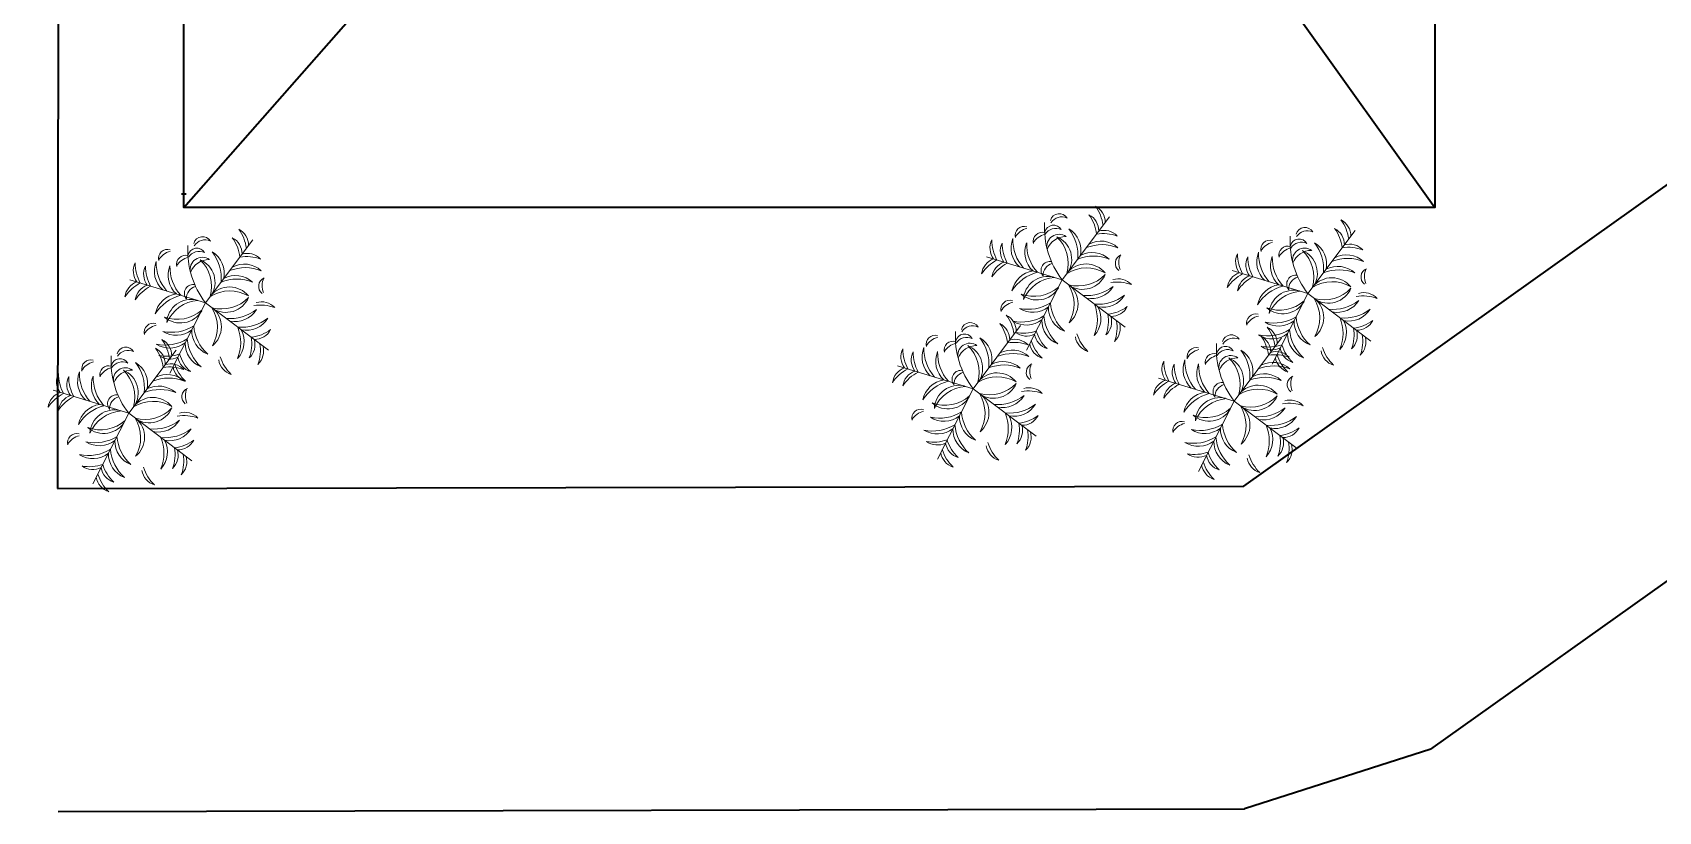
# Model space of a CAD drawing. Extents: x 47729 to 53274, y 8584 to 9735.
# Drawn here: x 49003 to 49607, y 8584 to 8874 of the extents above; entities that cross this region are included whole.
import ezdxf

# ---------------------------------------------------------------- set-up
doc = ezdxf.new("R2010")
doc.units = 0
doc.header["$LTSCALE"] = 100
doc.header["$MEASUREMENT"] = 0
doc.layers.get('0').update_dxf_attribs({"color": 250, "lineweight": 9})
doc.layers.add('landscape', color=56, linetype='Continuous', lineweight=13)
doc.layers.add('wall', color=2, linetype='Continuous', lineweight=35)

# ---------------------------------------------------------------- blocks, each defined once
blk = doc.blocks.new('plant')
for p in [(7.12, 8.39), (-10.32, 3.82), (-3.82, -10.32), (9.5, -5.56)]:
    blk.add_line(p, (0, 0))
for centre, radius, start, end in [((1.1, 8.06), 1.27, 19.4061, 138.4117), ((3.93, 7.8), 2.54, 355.9541, 59.2885), ((0.44, 6.86), 5.72, 3.7404, 33.0435), ((-3.98, 6.92), 1.25, 46.7219, 182.5174), ((-3.73, 5.94), 1.76, 64.8486, 148.3181), ((-2.43, 6.01), 1.25, 46.7219, 182.5174), ((-11.85, 1.01), 11.89, 355.1413, 36.3226), ((-0.58, 6.01), 1.27, 19.4061, 138.4117), ((1.1, 6.08), 2.75, 64.2821, 107.8748), ((-0.65, 4.15), 3.52, 344.913, 55.0578), ((-3.49, 3.67), 5.9, 351.0353, 34.7007), ((-2.19, 5.2), 5.9, 351.0353, 34.7007), ((0.64, 5.67), 3.52, 344.913, 55.0578), ((-0.53, 5.72), 5.72, 3.7404, 33.0435), ((2.96, 6.65), 2.54, 355.9541, 59.2885), ((6.7, 1.55), 5.72, 66.2848, 95.5878), ((7.05, 5.15), 2.54, 40.0398, 103.3742), ((-7.25, 4.87), 2.54, 150.0398, 213.3742), ((-3.74, 5.77), 5.72, 176.2848, 205.5878), ((-5.84, 4.35), 2.54, 150.0398, 213.3742), ((-2.34, 5.25), 5.72, 176.2848, 205.5878), ((-1.46, 3.93), 3.52, 154.2704, 224.4152), ((1.24, 4.91), 5.9, 174.6276, 218.2929), ((-2.14, 4.16), 1.69, 18.5385, 158.6404), ((-2.18, 2.49), 2.75, 53.4178, 123.7612), ((-2.18, 5.03), 1.76, 64.8486, 148.3181), ((0.22, 3.54), 3.43, 146.0295, 246.2382), ((2.42, 4.25), 5.19, 166.4763, 227.9977), ((-0.58, 4.03), 2.75, 64.2821, 107.8748), ((0, 0), 5.14, 97.7891, 98.2173), ((5.73, 0.4), 5.72, 66.2848, 95.5878), ((6.08, 4), 2.54, 40.0398, 103.3742), ((-7.26, 0.51), 2.54, 105.9541, 169.2885), ((-5.19, -2.46), 5.72, 113.7404, 143.0435), ((0.71, 2.04), 1.24, 353.8899, 134.792), ((0.46, 1.04), 1.72, 30.1039, 108.3336), ((4.19, -2.85), 5.9, 64.6276, 108.2929), ((4.2, 0.03), 3.52, 44.2704, 114.4152), ((-5.55, -1.34), 3.52, 94.913, 165.0578), ((-4.13, -3.84), 5.9, 101.0353, 144.7007), ((-3.67, -2.03), 3.52, 94.913, 165.0578), ((-2.26, -4.53), 5.9, 101.0353, 144.7007), ((-2.15, -2.83), 3.43, 73.0901, 173.2987), ((-0.94, -4.8), 5.19, 91.3306, 152.8519), ((3.16, -3.72), 5.19, 56.4763, 117.9977), ((3.26, -1.41), 3.43, 36.0295, 136.2382), ((1.75, 4.56), 5.19, 261.3306, 322.8519), ((2.6, 2.41), 3.43, 243.0901, 343.2987), ((8.33, 0.48), 1.27, 19.4061, 138.4117), ((8.33, -1.51), 2.75, 64.2821, 107.8748), ((-8.54, -2.76), 1.27, 340.9166, 99.9221), ((-10.27, -3.73), 2.75, 11.4535, 55.0461), ((-4.25, 2.42), 5.19, 256.4763, 317.9977), ((-3.54, 0.22), 3.43, 236.0295, 336.2382), ((2.83, -2.15), 3.43, 163.0901, 263.2987), ((4.8, -0.94), 5.19, 181.3306, 242.8519), ((3.01, 4.07), 5.9, 271.0353, 314.7007), ((-2.08, -4.62), 5.9, 344.6276, 28.2929), ((0.75, -4.13), 3.52, 324.2704, 34.4152), ((3.97, 1.36), 3.52, 264.913, 335.0578), ((4.74, 3.06), 5.9, 271.0353, 314.7007), ((5.7, 0.35), 3.52, 264.913, 335.0578), ((-5.26, -6.24), 2.54, 105.9541, 169.2885), ((-3.18, -9.21), 5.72, 113.7404, 143.0435), ((-4.91, 1.24), 5.9, 264.6276, 308.2929), ((-3.93, -1.46), 3.52, 244.2704, 314.4152), ((-0.35, -5.63), 5.9, 344.6276, 28.2929), ((2.48, -5.14), 3.52, 324.2704, 34.4152), ((5.54, 1.52), 5.72, 283.7404, 313.0435), ((1.39, -5.57), 5.72, 346.2848, 15.5878), ((5, -5.3), 2.54, 320.0398, 23.3742), ((7.06, -1.76), 2.54, 275.9541, 339.2885), ((-5.6, -0.63), 5.9, 264.6276, 308.2929), ((-4.63, -3.34), 3.52, 244.2704, 314.4152), ((1.34, -5.55), 3.52, 184.913, 255.0578), ((3.84, -4.13), 5.9, 191.0353, 234.7007), ((2.69, -6.33), 5.72, 346.2848, 15.5878), ((6.29, -6.05), 2.54, 320.0398, 23.3742), ((-5.25, -2.34), 5.72, 266.2848, 295.5878), ((-4.35, -5.84), 2.54, 240.0398, 303.3742), ((1.93, -6.6), 5.72, 203.7404, 233.0435), ((-0.51, -7.26), 2.54, 195.9541, 259.2885), ((2.46, -5.19), 5.72, 203.7404, 233.0435), ((-3.18, -8.97), 5.72, 346.2848, 15.5878), ((0.43, -8.7), 2.54, 320.0398, 23.3742), ((-1.03, -8.67), 2.54, 195.9541, 259.2885)]:
    blk.add_arc(centre, radius, start, end)

msp = doc.modelspace()

# ---------------------------------------------------------------- linework, layer by layer
at = {"layer": 'wall', "ltscale": 0.12}
msp.add_line((49013.58, 9680.42), (49012.14, 8704.42), dxfattribs=at)
at = {"layer": 'wall', "color": 1, "ltscale": 0.12}
for p, q in [((49013.58, 9680.42), (49012.14, 8704.42)), ((49453.14, 8705.4), (49779.85, 8937.9)), ((49059.07, 8808.97), (49123.07, 8881.54)), ((49472.18, 8881.54), (49524.18, 8808.97)), ((49522.71, 8607.63), (49849.43, 8840.13)), ((49012.14, 8704.42), (49453.14, 8705.4)), ((49522.71, 8607.63), (49453.4, 8585.4)), ((49012.4, 8584.42), (49453.4, 8585.4))]:
    msp.add_line(p, q, dxfattribs=at)
at = {"layer": 'wall', "color": 5, "ltscale": 0.12}
for p, q in [((49059.92, 8813.91), (49058.22, 8813.91)), ((49060.77, 8808.97), (49059.07, 8808.97))]:
    msp.add_line(p, q, dxfattribs=at)
at = {"layer": 'wall', "color": 1, "ltscale": 0.12}
msp.add_lwpolyline([(49524.18, 9041.54), (49524.18, 8808.97), (49059.07, 8808.97), (49059.07, 9521.54), (49524.18, 9521.54), (49524.18, 9227.54), (49596.18, 9227.54)], dxfattribs=at)

# ---------------------------------------------------------------- block references
at = {"layer": 'landscape', "xscale": -2.667129629716543, "yscale": 2.667129629716543, "zscale": 2.667129629716543, "rotation": 32.74874606081455}
for p in [(49385.6, 8782.03), (49476.92, 8776.9), (49067.14, 8773.48), (49352.5, 8741.55), (49449.52, 8736.98), (49038.6, 8732.42)]:
    msp.add_blockref('plant', p, dxfattribs=at)

doc.saveas('drawing.dxf')
